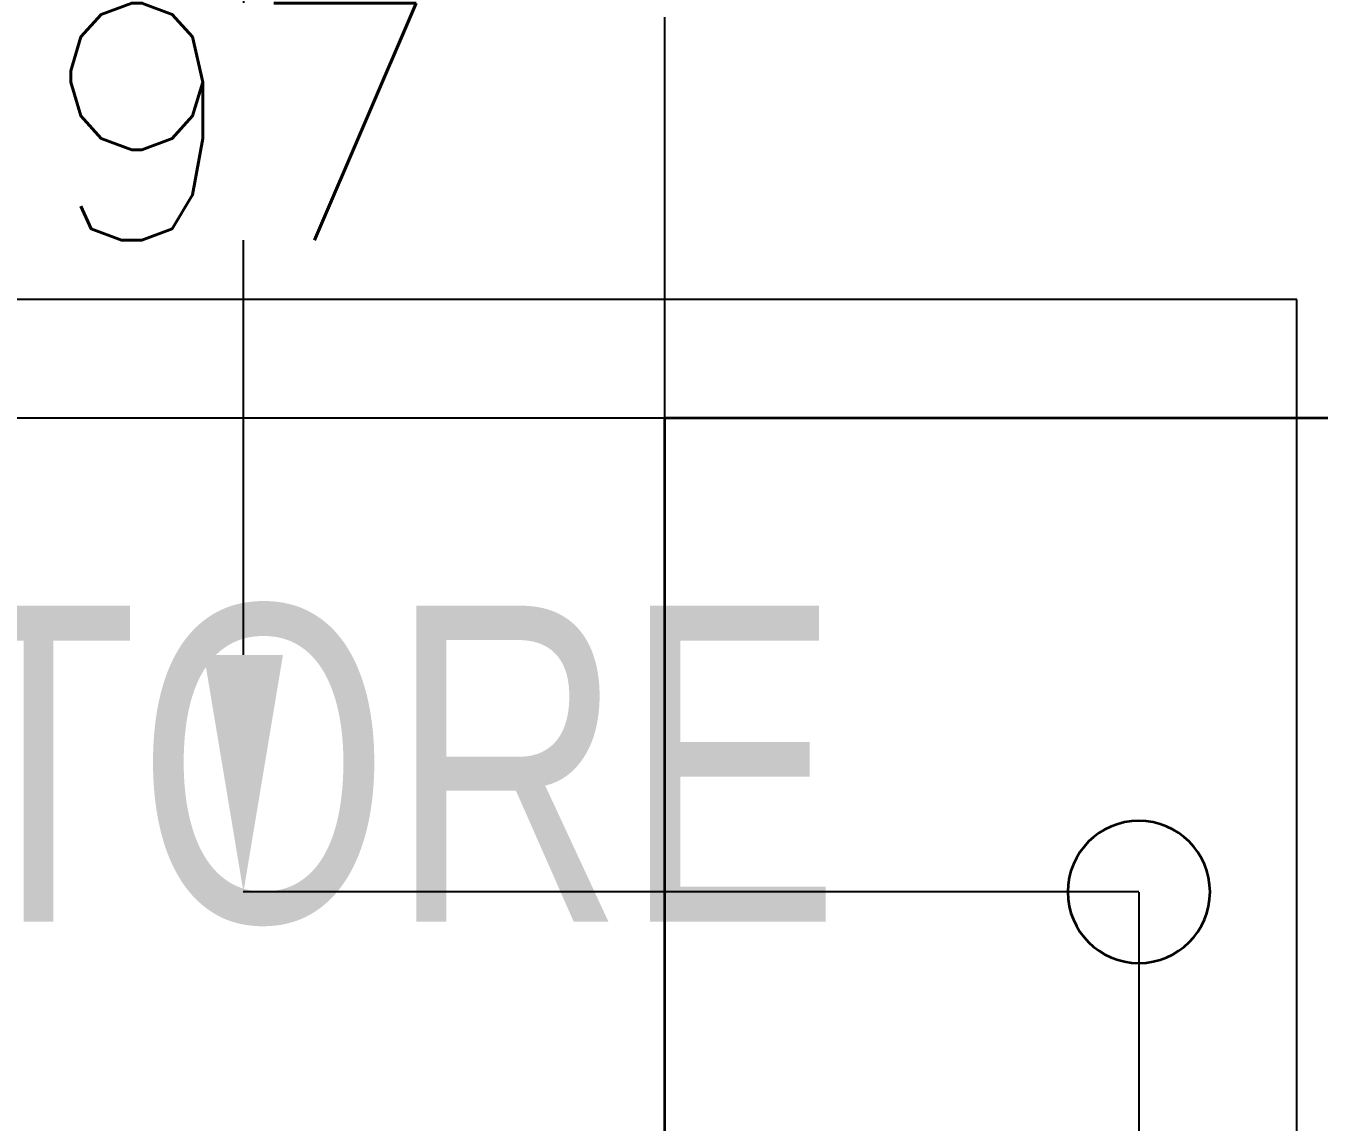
# Model space of a CAD drawing. Extents: x -12260 to 57327, y -29287 to 19916.
# Drawn here: x 37972 to 38790, y 7489 to 8183 of the extents above; entities that cross this region are included whole.
import ezdxf
from ezdxf.enums import TextEntityAlignment as Align

# ---------------------------------------------------------------- set-up
doc = ezdxf.new("R2010")
doc.units = 0
doc.header["$LTSCALE"] = 0.25
doc.linetypes.add('DASHDOT', pattern=[25.4, 12.7, -6.35, 0, -6.35])
for name, color, linetype, lineweight in [('01-First Floor$0$72_EGR_BASE_TEXT', 252, 'Continuous', 5), ('01-First Floor$0$LOADING', 253, 'Continuous', 5), ('E-DIM', 6, 'Continuous', 18), ('E-LITE-CIRC-NUMB', 6, 'Continuous', 25), ('E-LITE-CLNG', 150, 'Continuous', 35), ('E-LITE-CLNG-CNDT', 6, 'DASHDOT', 35), ('E-LITE-CTRL', 6, 'Continuous', 25), ('E-LITE-IDEN', 6, 'Continuous', 25)]:
    doc.layers.add(name, color=color, linetype=linetype, lineweight=lineweight)
doc.layers.add('01-First Floor$0$FALSE CEILING', color=251, linetype='Continuous')
doc.styles.add('01-First Floor$0$X3G_ENTITY_9EC9', font='swisscl.ttf', dxfattribs={"height": 0.2})
doc.styles.add('DC_SIMPLEX', font='SIMPLEX.shx', dxfattribs={"width": 0.7})
doc.styles.get("Standard").update_dxf_attribs({"font": 'romans.shx'})
doc.dimstyles.get("Standard").update_dxf_attribs({"dimtxt": 150, "dimasz": 150, "dimexe": 0.18, "dimexo": 0.0625, "dimgap": 0.09, "dimtad": 0, "dimtih": 1, "dimtoh": 1, "dimdec": 0, "dimlfac": 0.1, "dimzin": 0, "dimdsep": 46, "dimtxsty": 'Standard', "dimcen": 0.09, "dimclrd": 6, "dimadec": 0, "dimazin": 0, "dimtfac": 1, "dimtdec": 0, "dimtofl": 0, "dimtmove": 0, "dimatfit": 3, "dimfxl": 1, "dimtolj": 1, "dimtzin": 0, "dimarcsym": 0})

# ---------------------------------------------------------------- blocks, each defined once
blk = doc.blocks.new('01-First Floor')
at = {"layer": '01-First Floor$0$FALSE CEILING', "linetype": 'Continuous'}
for p, q in [((38376, 5535), (38376, 8610)), ((35376, 7935), (39376, 7935))]:
    blk.add_line(p, q, dxfattribs=at)
at = {"layer": '01-First Floor$0$FALSE CEILING'}
for p, q in [((38776, 8010, -0.1), (36576, 8010, -0.1)), ((38776, 5535, -0.1), (38776, 8010, -0.1))]:
    blk.add_line(p, q, dxfattribs=at)
at = {"layer": '01-First Floor$0$LOADING'}
for p, q in [((38776, 8010, -0.1), (36576, 8010, -0.1)), ((38776, 5535, -0.1), (38776, 8010, -0.1))]:
    blk.add_line(p, q, dxfattribs=at)
at = {"layer": '01-First Floor$0$72_EGR_BASE_TEXT', "insert": (37803.3, 7816.17, 0), "char_height": 200, "attachment_point": 2, "style": '01-First Floor$0$X3G_ENTITY_9EC9'}
blk.add_mtext('DRUG STORE', dxfattribs=at)
blk = doc.blocks.new('*U16')
blk.add_lwpolyline([(-300, 300), (-300, -300), (300, -300), (300, 300)], close=True)
blk.add_circle((0, 0), 45)
at = {"layer": 'E-LITE-CIRC-NUMB', "style": 'DC_SIMPLEX', "width": 0.7, "flags": 8}
blk.add_attdef('CIRCUIT', text='', height=200, rotation=0, dxfattribs=at).set_placement((-473.9, 300), align=Align.RIGHT)
at = {"layer": 'E-LITE-CTRL', "style": 'DC_SIMPLEX', "width": 0.7, "flags": 8}
blk.add_attdef('CONTROL', (1118.9, -935), '', height=200, rotation=360, dxfattribs=at)
at = {"layer": 'E-LITE-IDEN', "style": 'DC_SIMPLEX', "width": 0.7, "flags": 8}
blk.add_attdef('TYPE', (460.41, 457.65), '', height=200, rotation=360, dxfattribs=at)
blk = doc.blocks.new('*D247')
at = {"layer": 'Defpoints', "color": 0}
for p in [(38675.99, 7635.05), (39376, 7635.05, -0.1), (39376, 7121.29)]:
    blk.add_point(p, dxfattribs=at)
at = {"layer": 'E-DIM', "color": 0, "lineweight": -2, "transparency": 16777216}
for p, q in [((38675.99, 7634.99), (38675.99, 7121.11)), ((39376, 7634.99), (39376, 7121.11))]:
    blk.add_line(p, q, dxfattribs=at)
at = {"layer": 'E-DIM', "color": 6, "lineweight": -2, "transparency": 16777216}
for p, q in [((38825.99, 7121.29), (38904.48, 7121.29)), ((39226, 7121.29), (39147.51, 7121.29))]:
    blk.add_line(p, q, dxfattribs=at)
at = {"layer": 'E-DIM', "color": 6, "transparency": 16777216}
for points in [[(38825.99, 7146.29), (38825.99, 7096.29), (38675.99, 7121.29)], [(39226, 7146.29), (39226, 7096.29), (39376, 7121.29)]]:
    blk.add_solid(points, dxfattribs=at)
at = {"layer": 'E-DIM', "color": 7, "transparency": 16777216, "insert": (39025.99, 7121.29), "char_height": 150, "attachment_point": 5}
blk.add_mtext('\\A1;70', dxfattribs=at)
blk = doc.blocks.new('*D248')
at = {"layer": 'Defpoints', "color": 0}
for p in [(38109.37, 8610), (39376, 8610, -0.1), (38675.99, 7635.05)]:
    blk.add_point(p, dxfattribs=at)
at = {"layer": 'E-DIM', "color": 0, "lineweight": -2, "transparency": 16777216}
for p, q in [((39375.94, 8610), (38109.19, 8610)), ((38675.92, 7635.05), (38109.19, 7635.05))]:
    blk.add_line(p, q, dxfattribs=at)
at = {"layer": 'E-DIM', "color": 6, "lineweight": -2, "transparency": 16777216}
for p, q in [((38109.37, 8460), (38109.37, 8197.62)), ((38109.37, 7785.05), (38109.37, 8047.44))]:
    blk.add_line(p, q, dxfattribs=at)
at = {"layer": 'E-DIM', "color": 6, "transparency": 16777216}
for points in [[(38084.37, 8460), (38134.37, 8460), (38109.37, 8610)], [(38084.37, 7785.05), (38134.37, 7785.05), (38109.37, 7635.05)]]:
    blk.add_solid(points, dxfattribs=at)
at = {"layer": 'E-DIM', "color": 7, "transparency": 16777216, "insert": (38109.37, 8122.53), "char_height": 150, "attachment_point": 5}
blk.add_mtext('\\A1;97', dxfattribs=at)

msp = doc.modelspace()

# ---------------------------------------------------------------- block references
at = {"layer": 'E-LITE-CLNG', "xscale": -1}
msp.add_blockref('*U16', (38675.99, 7635.05), dxfattribs=at)
at = {"layer": 'E-LITE-CLNG-CNDT'}
msp.add_blockref('01-First Floor', (0, 0), dxfattribs=at)

# ---------------------------------------------------------------- dimensions: what is measured, and where the dimension line sits
at = {"layer": 'E-DIM'}
dim = msp.add_linear_dim(base=(38109.37, 8610), p1=(38675.99, 7635.05), p2=(39376, 8610, -0.1), angle=90, dimstyle='Standard', override={"dimclrt": 7}, dxfattribs=at)
dim.commit()
dim.dimension.update_dxf_attribs({"geometry": '*D248', "text_midpoint": (38109.37, 8122.53)})
dim = msp.add_linear_dim(base=(39376, 7121.29), p1=(38675.99, 7635.05), p2=(39376, 7635.05, -0.1), dimstyle='Standard', override={"dimclrt": 7}, dxfattribs=at)
dim.commit()
dim.dimension.update_dxf_attribs({"geometry": '*D247', "text_midpoint": (39025.99, 7121.29)})

doc.saveas('drawing.dxf')
